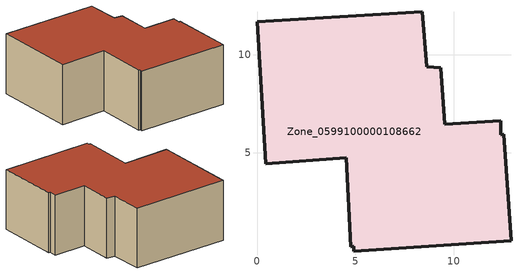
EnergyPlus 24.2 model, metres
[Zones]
Zone_0599100000108662
 floor ground (C_G): 4.91,0.25 4.77,0.24 4.53,4.76 0.44,4.44 0,11.67 8.39,12.17 8.63,9.37 9.34,9.33 9.55,6.46 12.39,6.64 12.4,5.93 12.53,5.95 12.91,0.54 4.93,0.01 z0
 wall outside (C_F): 9.55,6.46 9.34,9.33 8.63,9.37 8.39,12.17 0,11.67 0.44,4.44 4.53,4.76 4.77,0.24 4.91,0.25 4.93,0.01 12.91,0.54 12.53,5.95 12.4,5.93 12.39,6.64 9.55,6.46 z0:5.15
 roof outside (C_R): 4.93,0.01 12.91,0.54 12.53,5.95 12.4,5.93 12.39,6.64 9.55,6.46 9.34,9.33 8.63,9.37 8.39,12.17 0,11.67 0.44,4.44 4.53,4.76 4.77,0.24 4.91,0.25 z5.15
[BUILDING]
Pand.0599100000108662: North Axis=0; Terrain=City; Loads Convergence Tolerance Value=0.04; Temperature Convergence Tolerance Value=0.4; Solar Distribution=FullExterior; Maximum Number of Warmup Days=25; Minimum Number of Warmup Days=1
[Site:Location]
Rotterdam.The.Hague.AP_ZH_NLD Design_Conditions: Latitude=51.96; Longitude=4.45; Time Zone=1; Elevation=-4.5
[SITE:GROUNDTEMPERATURE:BUILDINGSURFACE]
18, 18, 18, 18, 18, 18, 18, 18, 18, 18, 18, 18
[MATERIAL] Thermal Absorptance=0.9; Solar Absorptance=0.7; Visible Absorptance=0.7
Name | Roughness | Thickness | Conductivity | Density | Specific Heat
G.D.1965-1974 | MediumSmooth | 0.15 | 0.882353 | 540 | 1210
F.D.1965-1974 | Rough | 0.3 | 0.697674 | 1920 | 840
R.D.1965-1974 | MediumRough | 0.2 | 0.232558 | 1500 | 1000
[CONSTRUCTION]
C_G: G.D.1965-1974
C_F: F.D.1965-1974
C_R: R.D.1965-1974
[ZONE]
Zone_0599100000108662: Type=1; Multiplier=1; Ceiling Height=Autocalculate; Volume=Autocalculate; Floor Area=autocalculate; Part of Total Floor Area=Yes
[ZONEINFILTRATION:DESIGNFLOWRATE]
Infil_Zone_0599100000108662: Zone or ZoneList or Space or SpaceList=Zone_0599100000108662; Schedule=AlwaysOn; Design Flow Rate Calculation Method=Flow/Area; Flow Rate per Floor Area=0.0042; Constant Term Coefficient=1; Temperature Term Coefficient=0; Velocity Term Coefficient=0; Velocity Squared Term Coefficient=0
[HVACTEMPLATE:ZONE:IDEALLOADSAIRSYSTEM]
Zone_0599100000108662: Maximum Heating Supply Air Temperature=50; Minimum Cooling Supply Air Temperature=13; Maximum Heating Supply Air Humidity Ratio=0.0156; Minimum Cooling Supply Air Humidity Ratio=0.0077; Heating Limit=NoLimit; Cooling Limit=NoLimit; Dehumidification Control Type=ConstantSensibleHeatRatio; Cooling Sensible Heat Ratio=0.7; Dehumidification Setpoint=60; Humidification Control Type=None; Humidification Setpoint=30; Outdoor Air Method=None; Outdoor Air Flow Rate per Person=0.00944; Outdoor Air Flow Rate per Zone Floor Area=0; Outdoor Air Flow Rate per Zone=0; Demand Controlled Ventilation Type=None; Outdoor Air Economizer Type=NoEconomizer; Heat Recovery Type=None; Sensible Heat Recovery Effectiveness=0.7; Latent Heat Recovery Effectiveness=0.65
[ZONECONTROL:THERMOSTAT]
ThermostatControl_Zone_0599100000108662: Zone or ZoneList=Zone_0599100000108662; Control Type Schedule=DualSetpointControlType; Control 1=Thermostat_Zone_0599100000108662; Temperature Difference Between Cutout And Setpoint=0
[THERMOSTATSETPOINT:DUALSETPOINT]
Thermostat_Zone_0599100000108662: Heating Setpoint Temperature Schedule=HeatingSetpoint_Zone_0599100000108662; Cooling Setpoint Temperature Schedule=CoolingSetpoint_Zone_0599100000108662
[SCHEDULE:COMPACT]
HeatingSetpoint_Zone_0599100000108662: Through: 12/31, For: AllDays, Until: 24:00, 21
CoolingSetpoint_Zone_0599100000108662: Through: 12/31, For: AllDays, Until: 24:00, 24
DualSetpointControlType: Through: 12/31, For: AllDays, Until: 24:00, 4
AlwaysOn: Through: 12/31, For: AllDays, Until: 24:00, 1
